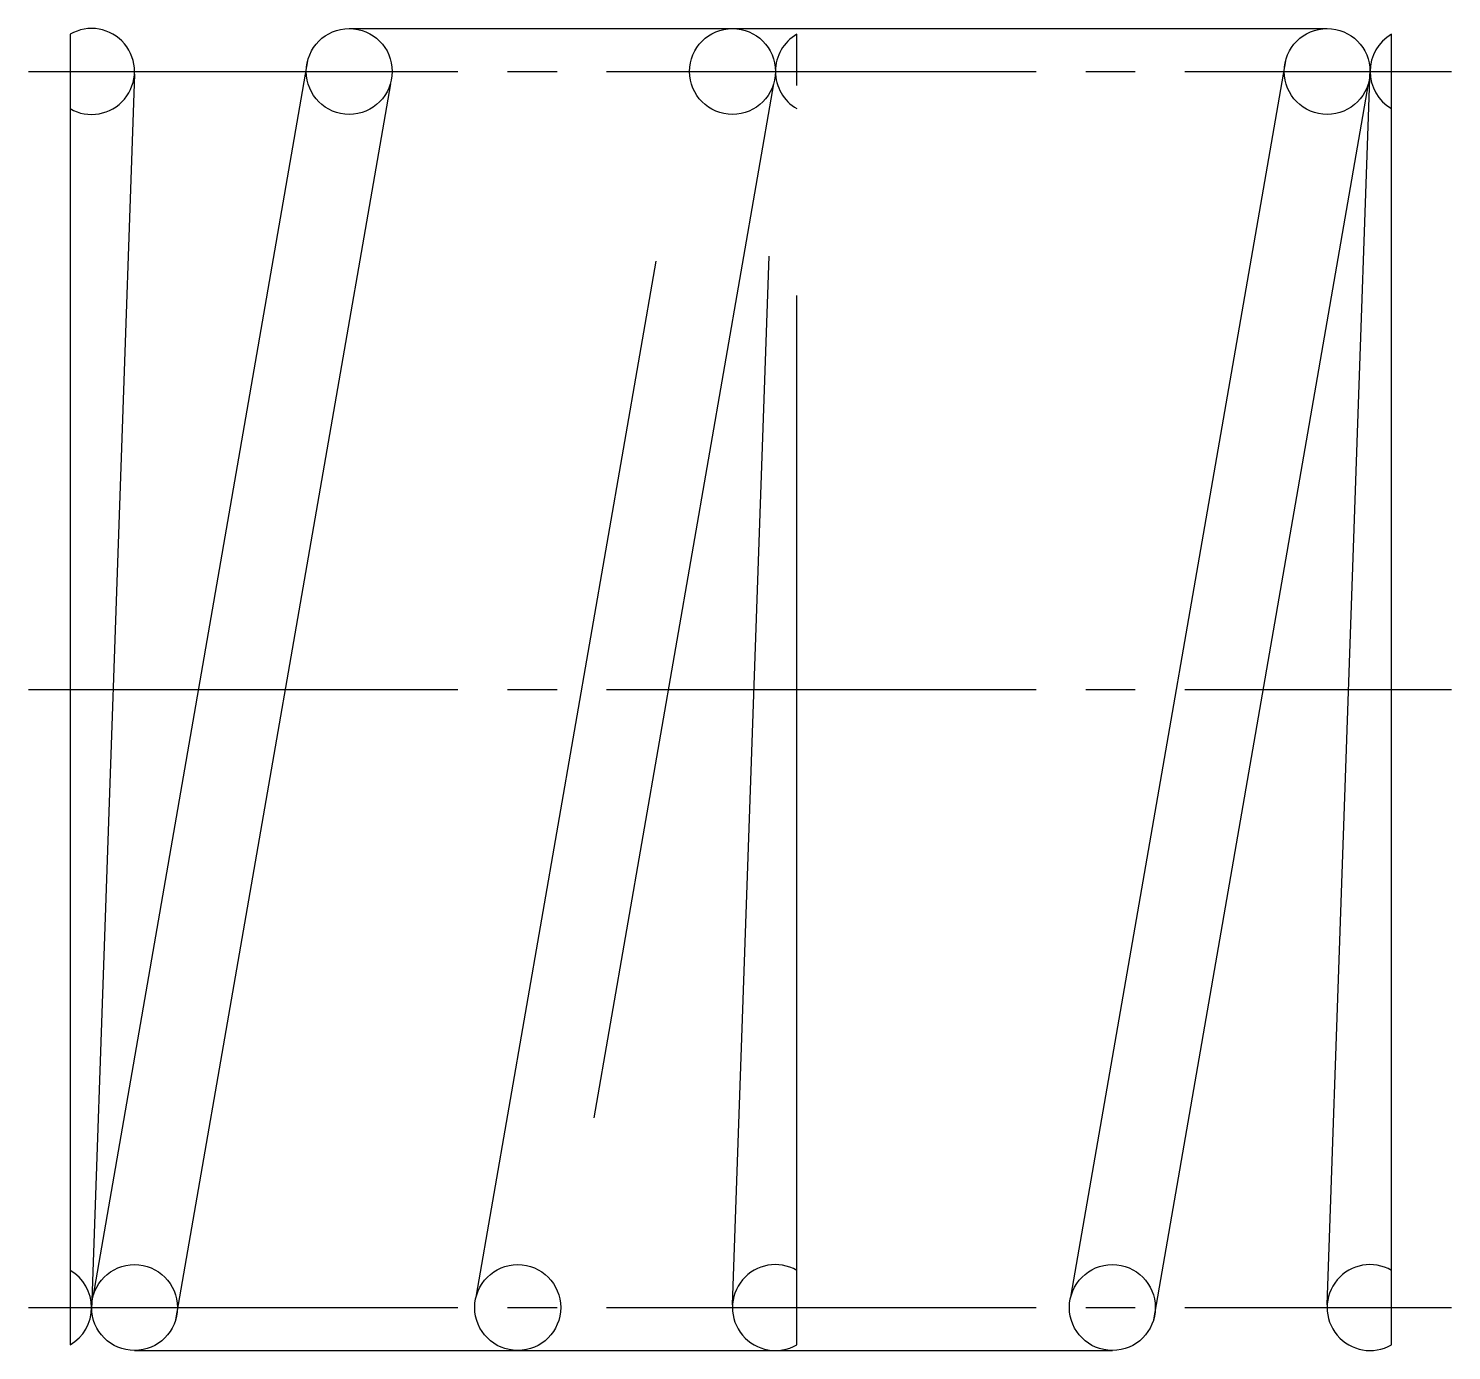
# Model space of a CAD drawing. Extents: x 2.5 to 39.5, y 2.5 to 37.2.
# Drawn here: x 28.72 to 39.49, y 27.22 to 37.22 of the extents above; entities outside this region: 2.
import ezdxf

# ---------------------------------------------------------------- set-up
doc = ezdxf.new("R2010")
doc.units = 0
doc.header["$LTSCALE"] = 0.25
doc.linetypes.add('CENTER', pattern=[17.5, 13, -1.5, 1.5, -1.5])
doc.linetypes.add('PHANTOM', pattern=[63.5, 31.75, -6.35, 6.35, -6.35, 6.35, -6.35])
doc.layers.get('0').update_dxf_attribs({"linetype": 'CONTINUOUS'})
doc.layers.add('CENTER', color=1, linetype='CENTER')

msp = doc.modelspace()

# ---------------------------------------------------------------- linework, layer by layer
for p, q in [((29.038, 37.179), (29.038, 27.266)), ((39.038, 27.266), (39.038, 37.179)), ((29.214, 27.642), (30.839, 36.992)), ((36.614, 27.642), (38.239, 36.992)), ((29.525, 36.877), (29.2, 27.527)), ((38.551, 27.567), (38.876, 36.917)), ((31.461, 36.803), (29.836, 27.453)), ((38.861, 36.803), (37.236, 27.453)), ((31.375, 27.222), (31.375, 27.222)), ((33.225, 27.222), (33.225, 27.222))]:
    msp.add_line(p, q)
at = {"color": 3, "linetype": 'PHANTOM'}
for p, q in [((31.15, 37.222), (38.55, 37.222)), ((34.538, 27.266), (34.538, 37.179)), ((32.114, 27.642), (33.739, 36.992)), ((34.051, 27.567), (34.376, 36.917)), ((34.361, 36.803), (32.736, 27.453)), ((29.525, 27.222), (36.925, 27.222))]:
    msp.add_line(p, q, dxfattribs=at)
for centre in [(31.15, 36.897), (38.55, 36.897), (29.525, 27.547), (36.925, 27.547)]:
    msp.add_circle(centre, 0.325)
for centre in [(34.05, 36.897), (32.425, 27.547)]:
    msp.add_circle(centre, 0.325, dxfattribs=at)
for centre, start, end in [((29.2, 36.897), 240, 120), ((39.2, 36.897), 120, 240), ((28.875, 27.547), 300, 60), ((38.875, 27.547), 60, 300)]:
    msp.add_arc(centre, 0.325, start, end)
for centre, start, end in [((34.7, 36.897), 120, 240), ((34.375, 27.547), 60, 300)]:
    msp.add_arc(centre, 0.325, start, end, dxfattribs=at)
at = {"layer": 'CENTER', "color": 1, "linetype": 'CENTER'}
for p, q in [((28.723, 36.897), (39.492, 36.897)), ((28.723, 32.222), (39.492, 32.222)), ((28.723, 27.547), (39.492, 27.547))]:
    msp.add_line(p, q, dxfattribs=at)

# ---------------------------------------------------------------- texts
for s, p in [('WF10-10', (2.5, 6.25)), ('WF10', (2.5, 2.5))]:
    msp.add_text(s, height=1).set_placement(p)

doc.saveas('drawing.dxf')
